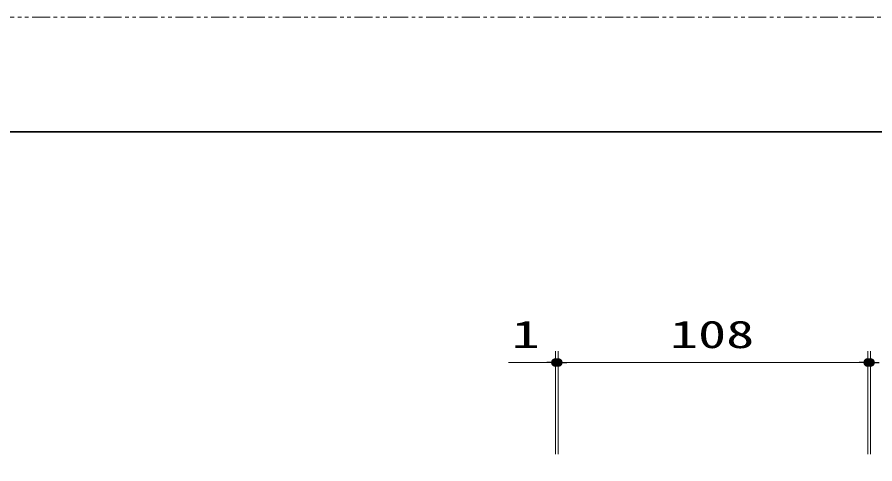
# Model space of a CAD drawing. Units: millimetres, scale not verified. Extents: x -1306 to 1306, y -607 to 607.
# Drawn here: x -761.9 to -462.6, y 438.1 to 594 of the extents above; entities that cross this region are included whole.
import ezdxf
from ezdxf.enums import TextEntityAlignment as Align

# ---------------------------------------------------------------- set-up
doc = ezdxf.new("R2010")
doc.units = ezdxf.units.MM
doc.header["$LTSCALE"] = 5
doc.header["$PDMODE"] = 32
doc.header["$PDSIZE"] = 2.5
doc.linetypes.add('USER1', pattern=[2.5, 1.25, -0.25, 0.25, -0.25, 0.25, -0.25])
for name, color, linetype, lineweight in [('0-3_陰線', 4, 'USER1', 9), ('1-1_寸法線', 3, 'Continuous', 13), ('1-4_DEFPOINTS', 7, 'Continuous', 5), ('1-5_0', 3, 'Continuous', 25), ('1-7_図面枠', 7, 'Continuous', 35)]:
    doc.layers.add(name, color=color, linetype=linetype, lineweight=lineweight)
doc.styles.add('ＭＳ ゴシック', font='')
doc.styles.get('ＭＳ ゴシック').set_extended_font_data('MS Gothic')

# ---------------------------------------------------------------- blocks, each defined once
blk = doc.blocks.new('_DOT')
at = {"layer": '1-5_0'}
blk.add_line((-2.5, 0), (-5, 0), dxfattribs=at)
for points in [[(0, 0), (-2.5, 0), (-2.48, 0.313)], [(0, 0), (-2.48, -0.313), (-2.5, 0)], [(0, 0), (-2.48, 0.313), (-2.421, 0.622)], [(0, 0), (-2.421, -0.622), (-2.48, -0.313)], [(0, 0), (-2.421, 0.622), (-2.324, 0.92)], [(0, 0), (-2.324, -0.92), (-2.421, -0.622)], [(0, 0), (-2.324, 0.92), (-2.191, 1.204)], [(0, 0), (-2.191, -1.204), (-2.324, -0.92)], [(0, 0), (-2.191, 1.204), (-2.023, 1.469)], [(0, 0), (-2.023, -1.469), (-2.191, -1.204)], [(0, 0), (-2.023, 1.469), (-1.822, 1.711)], [(0, 0), (-1.822, -1.711), (-2.023, -1.469)], [(0, 0), (-1.822, 1.711), (-1.594, 1.926)], [(0, 0), (-1.594, -1.926), (-1.822, -1.711)], [(0, 0), (-1.594, 1.926), (-1.34, 2.111)], [(0, 0), (-1.34, -2.111), (-1.594, -1.926)], [(0, 0), (-1.34, 2.111), (-1.064, 2.262)], [(0, 0), (-1.064, -2.262), (-1.34, -2.111)], [(0, 0), (-1.064, 2.262), (-0.773, 2.378)], [(0, 0), (-0.773, -2.378), (-1.064, -2.262)], [(0, 0), (-0.773, 2.378), (-0.468, 2.456)], [(0, 0), (-0.468, -2.456), (-0.773, -2.378)], [(0, 0), (-0.468, 2.456), (-0.157, 2.495)], [(0, 0), (-0.157, -2.495), (-0.468, -2.456)], [(0, 0), (-0.157, 2.495), (0.157, 2.495)], [(0, 0), (0.157, -2.495), (-0.157, -2.495)], [(0, 0), (0.157, 2.495), (0.468, 2.456)], [(0, 0), (0.468, 2.456), (0.773, 2.378)], [(0, 0), (0.773, 2.378), (1.064, 2.262)], [(0, 0), (1.064, 2.262), (1.34, 2.111)], [(0, 0), (1.34, 2.111), (1.594, 1.926)], [(0, 0), (1.594, 1.926), (1.822, 1.711)], [(0, 0), (1.822, 1.711), (2.023, 1.469)], [(0, 0), (2.023, 1.469), (2.191, 1.204)], [(0, 0), (2.191, 1.204), (2.324, 0.92)], [(0, 0), (2.324, 0.92), (2.421, 0.622)], [(0, 0), (2.421, 0.622), (2.48, 0.313)], [(0, 0), (2.48, 0.313), (2.5, 0)], [(0, 0), (0.468, -2.456), (0.157, -2.495)], [(0, 0), (0.773, -2.378), (0.468, -2.456)], [(0, 0), (1.064, -2.262), (0.773, -2.378)], [(0, 0), (1.34, -2.111), (1.064, -2.262)], [(0, 0), (1.594, -1.926), (1.34, -2.111)], [(0, 0), (1.822, -1.711), (1.594, -1.926)], [(0, 0), (2.023, -1.469), (1.822, -1.711)], [(0, 0), (2.191, -1.204), (2.023, -1.469)], [(0, 0), (2.324, -0.92), (2.191, -1.204)], [(0, 0), (2.421, -0.622), (2.324, -0.92)], [(0, 0), (2.48, -0.313), (2.421, -0.622)], [(0, 0), (2.5, 0), (2.48, -0.313)]]:
    blk.add_solid(points, dxfattribs=at)

msp = doc.modelspace()

# ---------------------------------------------------------------- linework, layer by layer
at = {"layer": '0-3_陰線'}
msp.add_line((387.036, 594), (-1292.964, 594), dxfattribs=at)
at = {"layer": '1-1_寸法線'}
for p, q in [((-574.073, 441.448), (-574.073, 477.448)), ((-573.073, 441.448), (-573.073, 477.448)), ((-573.073, 441.448), (-573.073, 477.448)), ((-465.073, 441.448), (-465.073, 477.448)), ((-465.073, 441.448), (-465.073, 477.448)), ((-464.073, 441.448), (-464.073, 477.448)), ((-577.073, 473.448), (-590.454, 473.448)), ((-573.073, 473.448), (-574.073, 473.448)), ((-570.073, 473.448), (-567.073, 473.448)), ((-570.073, 473.448), (-468.073, 473.448)), ((-468.073, 473.448), (-471.073, 473.448)), ((-465.073, 473.448), (-464.073, 473.448))]:
    msp.add_line(p, q, dxfattribs=at)
at = {"layer": '1-4_DEFPOINTS'}
for p in [(-573.073, 473.448), (-465.073, 473.448), (-464.073, 473.448)]:
    msp.add_point(p, dxfattribs=at)
at = {"layer": '1-7_図面枠'}
msp.add_lwpolyline([(-1252.964, -554), (347.036, -554), (347.036, 554), (-1252.964, 554)], close=True, dxfattribs=at)

# ---------------------------------------------------------------- block references
at = {"layer": '1-1_寸法線', "xscale": 0.6, "yscale": 0.6}
for p in [(-574.073, 473.448), (-465.073, 473.448), (-465.073, 473.448)]:
    msp.add_blockref('_DOT', p, dxfattribs=at)
at = {"layer": '1-1_寸法線', "xscale": 0.6, "yscale": 0.6, "rotation": 180}
for p in [(-573.073, 473.448), (-573.073, 473.448), (-464.073, 473.448)]:
    msp.add_blockref('_DOT', p, dxfattribs=at)

# ---------------------------------------------------------------- texts
at = {"layer": '1-1_寸法線', "style": 'ＭＳ ゴシック', "width": 1.5}
for s, p in [('1', (-589.311, 475.597)), ('108', (-534.073, 475.597))]:
    msp.add_text(s, height=9.604, dxfattribs=at).set_placement(p, align=Align.BOTTOM_LEFT)

doc.saveas('drawing.dxf')
